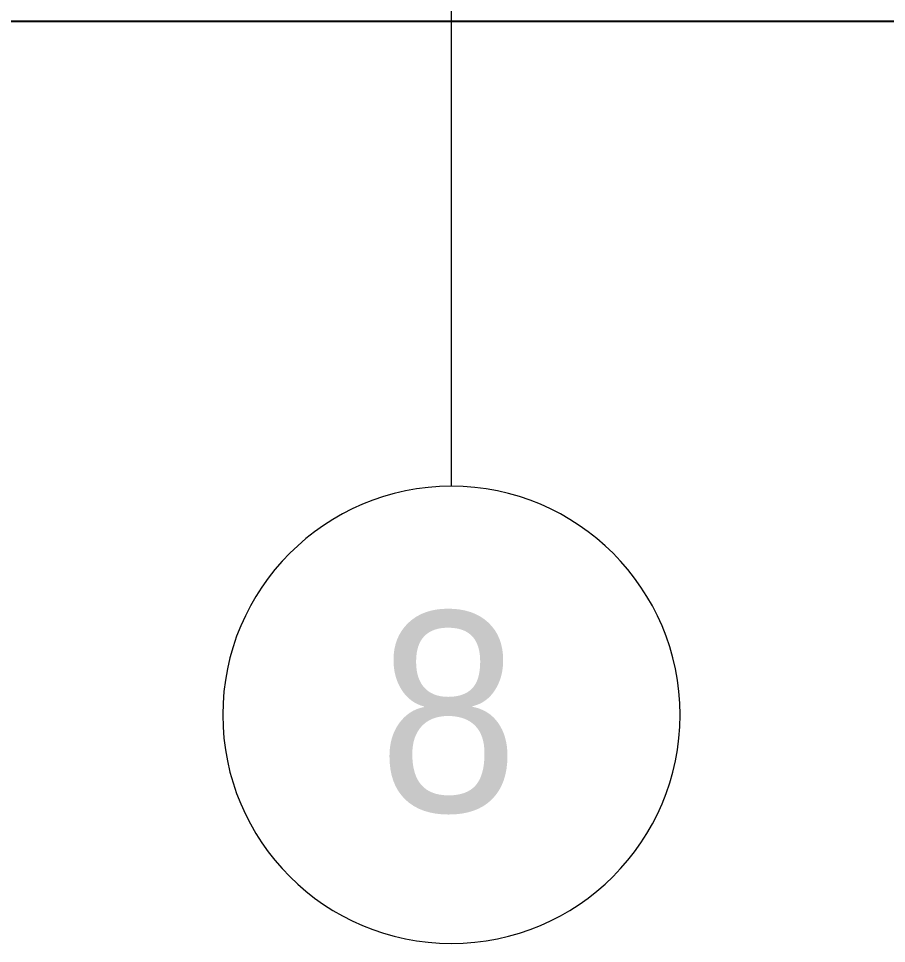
# Model space of a CAD drawing. Header units: millimetres. Extents: x -164500 to 426394, y -23753 to 102118.
# Drawn here: x 20760 to 23797, y -3642 to -405 of the extents above; entities that cross this region are included whole.
import ezdxf

# ---------------------------------------------------------------- set-up
doc = ezdxf.new("R2010")
doc.units = ezdxf.units.MM
doc.layers.add('Оси', color=7, linetype='Continuous', lineweight=9)
doc.layers.add('Оси-1', color=7, linetype='Continuous', lineweight=20)
doc.styles.add('Arial', font='arial.ttf', dxfattribs={"width": 0.9, "height": 700})

# ---------------------------------------------------------------- blocks, each defined once
blk = doc.blocks.new('Ось сетки - D8-29747960-Объем проектирования 1 этажа')
at = {"layer": 'Оси-1'}
for start, end in [(360, 180), (180, 360)]:
    blk.add_arc((0, 0), 4, start, end, dxfattribs=at)

msp = doc.modelspace()

# ---------------------------------------------------------------- linework, layer by layer
msp.add_line((72344.702, -416.062), (-225.298, -416.062))
at = {"layer": 'Оси'}
msp.add_lwpolyline([(22274.702, -2042.321), (22274.702, 2957.679), (22274.702, 22262.009), (22274.702, 27262.009)], dxfattribs=at)

# ---------------------------------------------------------------- block references
at = {"layer": 'Оси-1', "xscale": 199.9999999999999, "yscale": 199.9999999999999, "zscale": 199.9999999999999}
msp.add_blockref('Ось сетки - D8-29747960-Объем проектирования 1 этажа', (22274.702, -2842.321), dxfattribs=at)

# ---------------------------------------------------------------- texts
at = {"layer": 'Оси', "insert": (22019.67, -2481.028), "char_height": 700, "width": 606.07575, "attachment_point": 1, "style": 'Arial'}
msp.add_mtext('\\fArial|b0|i0|c204|p34|;\\W.9;8', dxfattribs=at)

doc.saveas('drawing.dxf')
